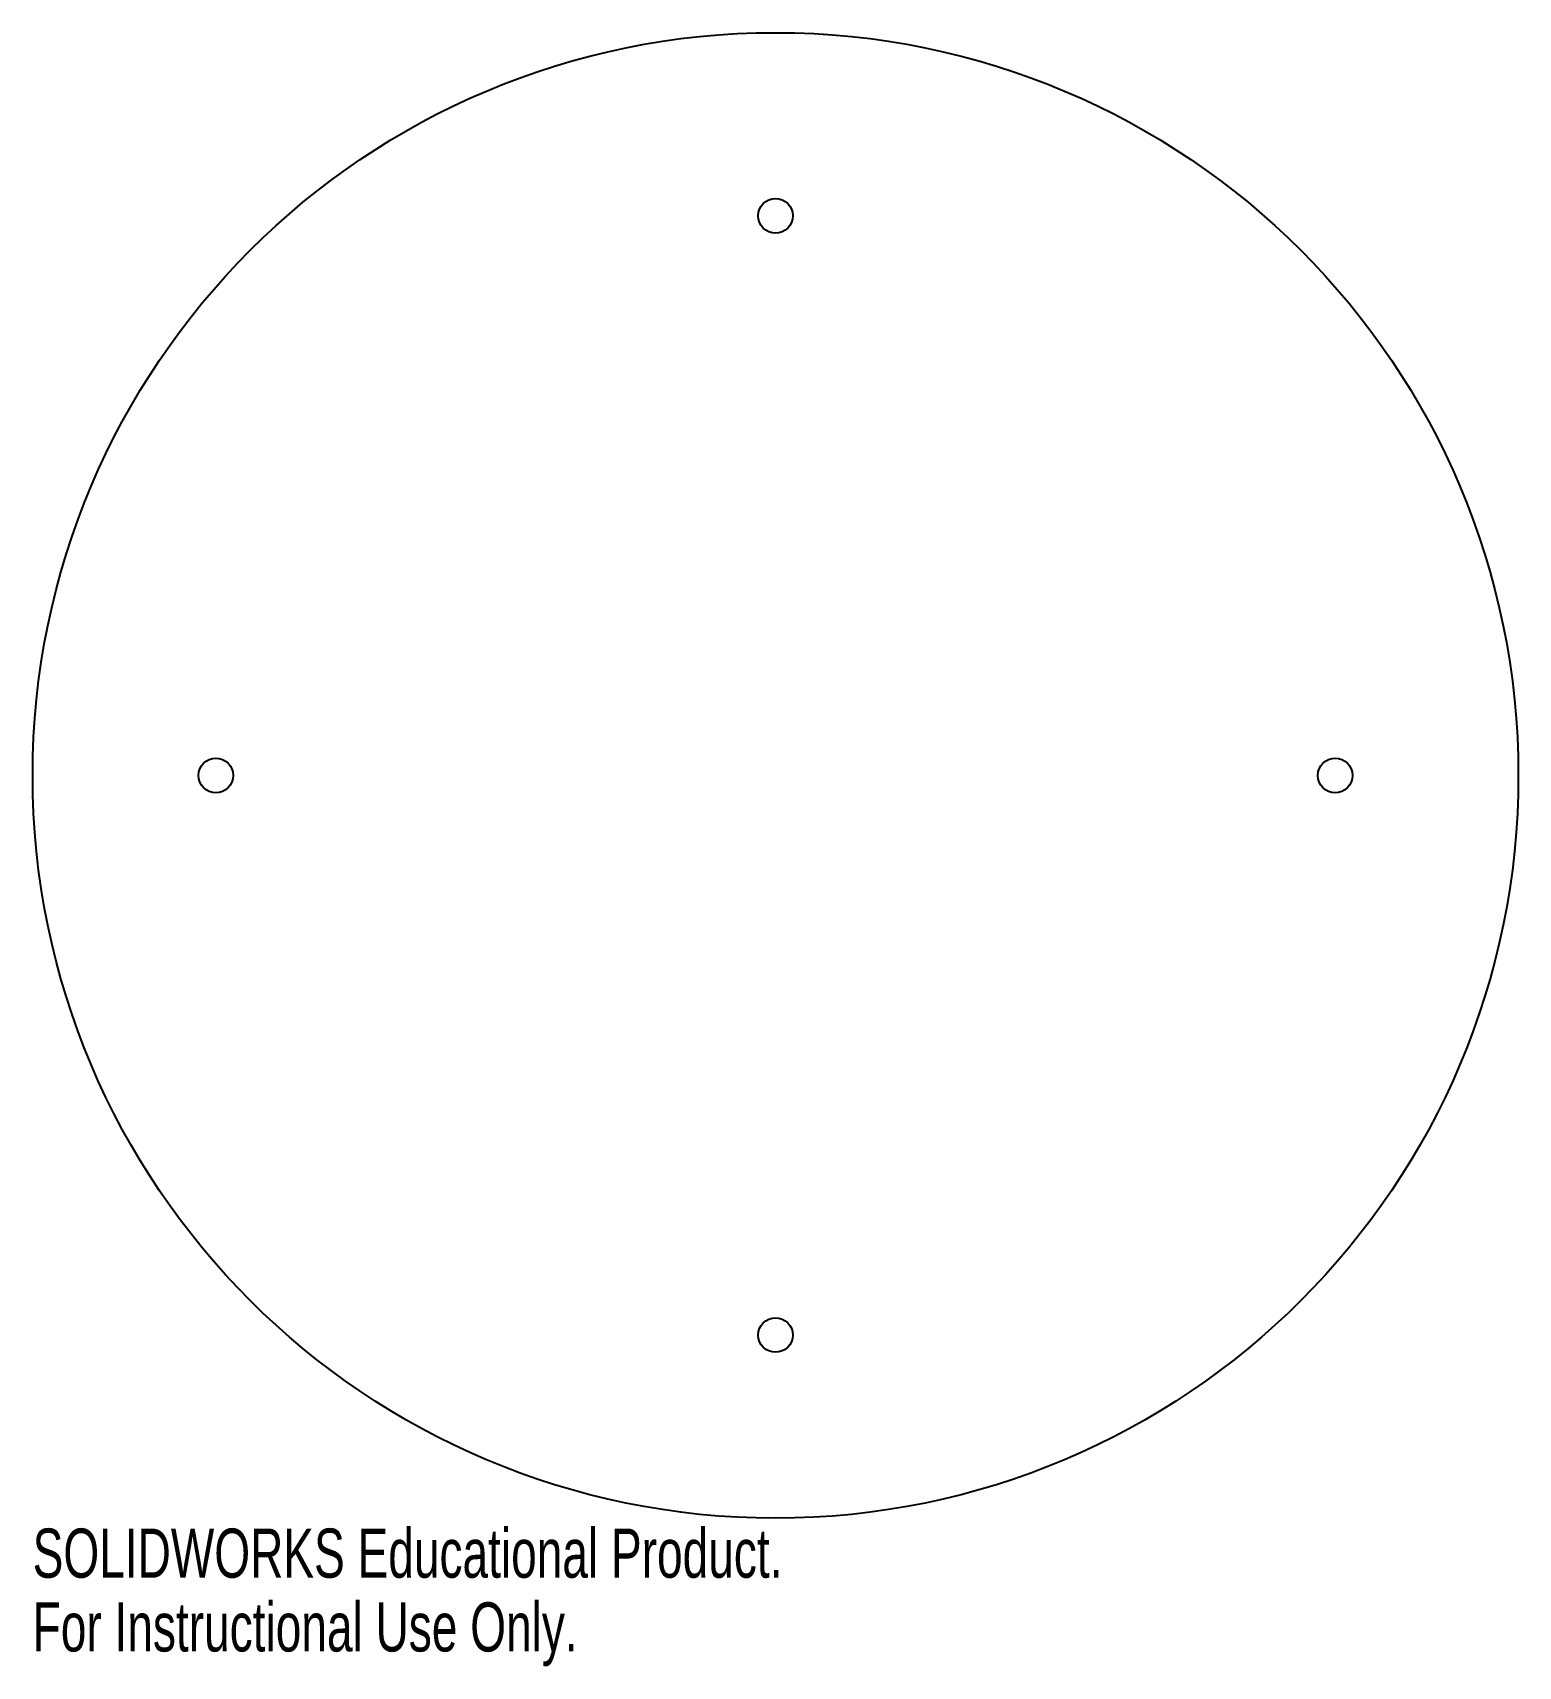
# Model space of a CAD drawing. Header units: millimetres. Extents: x -73 to 73, y -88 to 73.
import ezdxf

# ---------------------------------------------------------------- set-up
doc = ezdxf.new("R2010")
doc.units = ezdxf.units.MM
doc.styles.add('SLDTEXTSTYLE0', font='TXT', dxfattribs={"width": 0.7})

msp = doc.modelspace()

# ---------------------------------------------------------------- linework, layer by layer
at = {"color": 7, "linetype": 'Continuous', "lineweight": 25}
for centre, radius in [((0, 0), 73), ((0, 55), 1.7), ((-55, 0), 1.7), ((55, 0), 1.7), ((0, -55), 1.7)]:
    msp.add_circle(centre, radius, dxfattribs=at)

# ---------------------------------------------------------------- texts
at = {"color": 7, "linetype": 'Continuous', "char_height": 4.8336, "attachment_point": 1, "style": 'SLDTEXTSTYLE0'}
for s, insert in [('SOLIDWORKS Educational Product.', (-73, -74.02)), ('For Instructional Use Only.', (-73, -81.27))]:
    msp.add_mtext(s, dxfattribs=dict(at, insert=insert))

doc.saveas('drawing.dxf')
